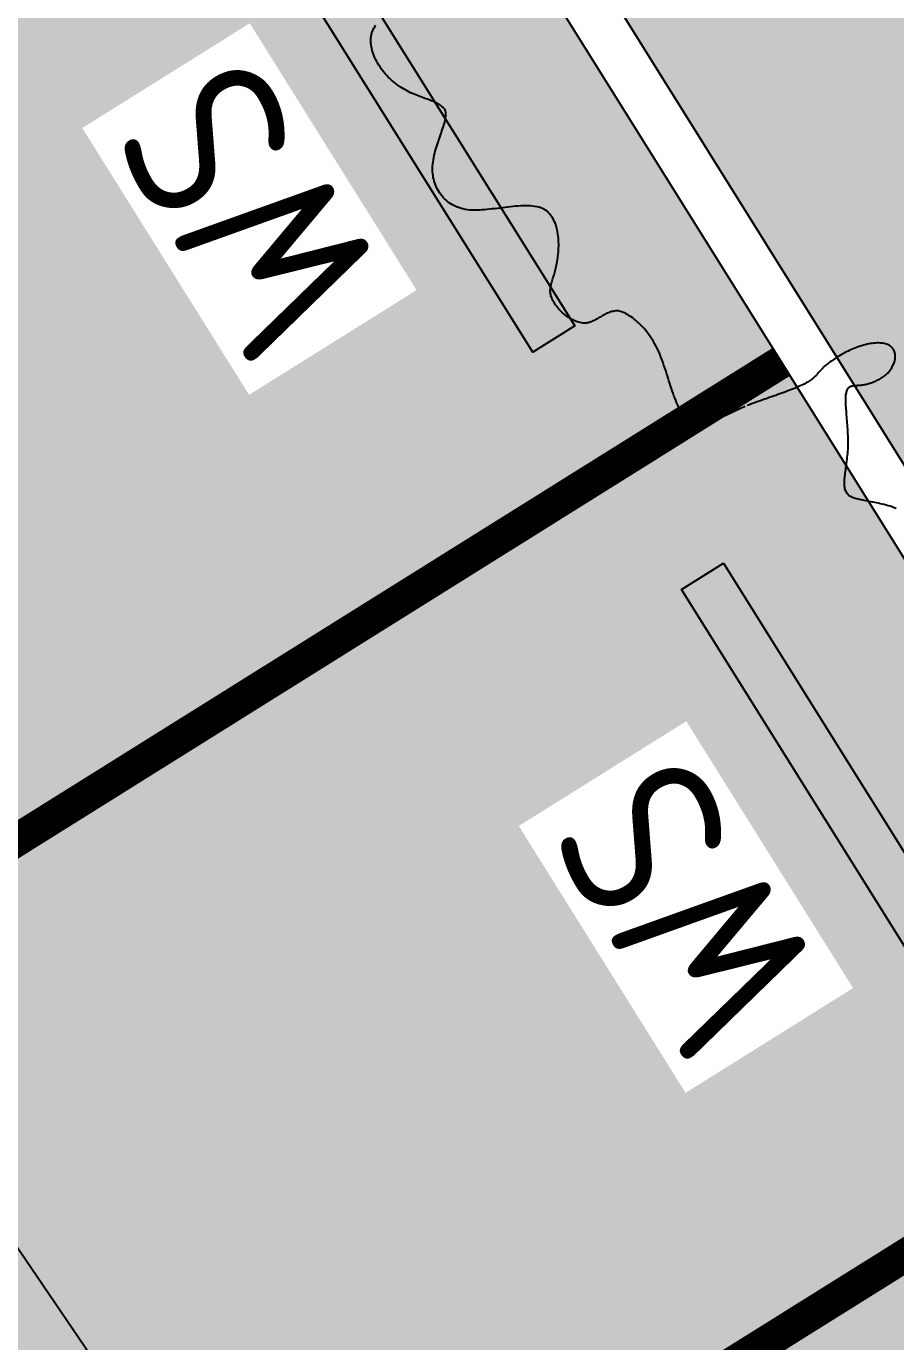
# Model space of a CAD drawing. Header units: metres. Extents: x 3 to 509016, y 4 to 6969473.
# Drawn here: x 507844.734 to 507847.375, y 6967248.393 to 6967252.387 of the extents above; entities that cross this region are included whole.
import ezdxf

# ---------------------------------------------------------------- set-up
doc = ezdxf.new("R2010")
doc.units = ezdxf.units.M
doc.layers.add('C-PRKG', color=252, linetype='Continuous', lineweight=5)
for name, color, linetype in [('C_LNMK_MARKINGS', 4, 'Continuous'), ('C_RD_WHEEL_STOP', 7, 'Continuous'), ('C_TEXT_2.5', 7, 'Continuous'), ('C_TEXT_DIMS', 1, 'Continuous'), ('CIV_LINEMARKING', 252, 'Continuous'), ('HATCH_LANDSCAPE', 1, 'Continuous'), ('HATCH_PAVEMENT_CARPARK', 254, 'Continuous'), ('KRB_BACK', 252, 'Continuous'), ('KRB_LIP', 252, 'Continuous'), ('mga2020ROAD_TRACKS', 252, 'Continuous'), ('mga2020VEG_TREE', 252, 'Continuous'), ('XREF', 7, 'Continuous')]:
    doc.layers.add(name, color=color, linetype=linetype)
doc.styles.add('ISOCP', font='isocp.shx')
doc.dimstyles.new('ISOCP', dxfattribs={"dimtxt": 2.5, "dimasz": 3, "dimexe": 1.5, "dimexo": 5, "dimgap": 1.5, "dimtad": 1, "dimzin": 0, "dimdsep": 46, "dimtxsty": 'ISOCP', "dimcen": 1, "dimclrd": 256, "dimclre": 256, "dimclrt": 7, "dimadec": 0, "dimazin": 0, "dimtfac": 1, "dimtmove": 0, "dimatfit": 2, "dimfxl": 1, "dimtfill": 1, "dimtolj": 1, "dimtzin": 0, "dimlwd": -1, "dimlwe": -1, "dimarcsym": 0})

# ---------------------------------------------------------------- blocks, each defined once
blk = doc.blocks.new('XD_HATCH')
at = {"layer": 'HATCH_LANDSCAPE', "ltscale": 0.5}
h = blk.add_hatch(dxfattribs=at)
h.set_pattern_fill('GRASS', color=256, scale=0.05)
h.set_pattern_definition([(212.013854887, (0, 0), (-0.28538859865, -1.2375190291), [0.238125, -1.557926224]), (167.013854887, (0, 0), (-0.28538859868, -1.23751902925), [0.238125, -1.031875]), (257.013854887, (0, 0), (1.23751902925, -0.28538859868), [0.238125, -1.031875])])
edge = h.paths.add_edge_path()
edge.add_line((507834.6194, 6967286.6003), (507833.7745, 6967278.3766))
edge.add_line((507833.7745, 6967278.3766), (507834.4563, 6967266.5732))
edge.add_arc((507833.4405, 6967266.3882), 1.0325, -56.8269, 10.3208, ccw=False)
edge.add_line((507834.0055, 6967265.524), (507833.7027, 6967265.3348))
edge.add_line((507833.7027, 6967265.3348), (507831.8595, 6967265.8814))
edge.add_arc((507790.5773, 6967261.1965), 41.5471, 6.4744, 11.72996)
edge.add_arc((507652.9266, 6967269.5696), 178.3302, 0.023588, 2.717699)
edge.add_arc((507863.8943, 6967277.5885), 32.8409, 156.38178, 179.23816, ccw=False)
edge.add_line((507833.8043, 6967290.7459), (507834.868, 6967290.3037))
edge.add_line((507834.868, 6967290.3037), (507834.6194, 6967286.6003))
edge = h.paths.add_edge_path()
edge.add_line((507840.3758, 6967264.2031), (507839.0111, 6967268.6216))
edge.add_line((507839.0111, 6967268.6216), (507838.9485, 6967268.9634))
edge.add_line((507838.9485, 6967268.9634), (507838.9635, 6967269.4631))
edge.add_line((507838.9635, 6967269.4631), (507838.7986, 6967271.4707))
edge.add_line((507838.7986, 6967271.4707), (507838.5426, 6967271.9806))
edge.add_line((507838.5426, 6967271.9806), (507838.3277, 6967272.489))
edge.add_line((507838.3277, 6967272.489), (507838.1812, 6967272.9949))
edge.add_line((507838.1812, 6967272.9949), (507838.0533, 6967273.5))
edge.add_line((507838.0533, 6967273.5), (507837.435, 6967274.5364))
edge.add_line((507837.435, 6967274.5364), (507837.4424, 6967274.8298))
edge.add_line((507837.4424, 6967274.8298), (507837.523, 6967275.3334))
edge.add_line((507837.523, 6967275.3334), (507837.4511, 6967275.831))
edge.add_line((507837.4511, 6967275.831), (507837.4008, 6967276.3294))
edge.add_line((507837.4008, 6967276.3294), (507837.3858, 6967276.8292))
edge.add_line((507837.3858, 6967276.8292), (507837.3708, 6967277.329))
edge.add_line((507837.3708, 6967277.329), (507837.3559, 6967277.8288))
edge.add_line((507837.3559, 6967277.8288), (507837.2868, 6967278.3259))
edge.add_line((507837.2868, 6967278.3259), (507837.6201, 6967280.3039))
edge.add_line((507837.6201, 6967280.3039), (507837.7291, 6967281.2981))
edge.add_line((507837.7291, 6967281.2981), (507837.7573, 6967281.7976))
edge.add_line((507837.7573, 6967281.7976), (507837.7637, 6967283.3032))
edge.add_line((507837.7637, 6967283.3032), (507837.8004, 6967283.8019))
edge.add_line((507837.8004, 6967283.8019), (507837.9, 6967284.2949))
edge.add_line((507837.9, 6967284.2949), (507838.1892, 6967285.2728))
edge.add_line((507838.1892, 6967285.2728), (507838.2709, 6967285.7675))
edge.add_line((507838.2709, 6967285.7675), (507838.3266, 6967286.2645))
edge.add_line((507838.3266, 6967286.2645), (507837.056, 6967286.299))
edge.add_line((507837.056, 6967286.299), (507837.0835, 6967286.024))
edge.add_line((507837.0835, 6967286.024), (507836.2865, 6967278.3018))
edge.add_line((507836.2865, 6967278.3018), (507836.7877, 6967269.7623))
edge.add_line((507836.7877, 6967269.7623), (507836.9971, 6967265.9725))
edge.add_arc((507835.4372, 6967265.8975), 1.5617, -51.2364, 2.7548, ccw=False)
edge.add_line((507836.415, 6967264.6797), (507834.7625, 6967263.6386))
edge.add_line((507834.7625, 6967263.6386), (507834.4122, 6967261.6514))
edge.add_line((507834.4122, 6967261.6514), (507838.3369, 6967255.3696))
edge.add_arc((507838.6337, 6967255.5551), 0.35, 211.9938, 302.0004)
edge.add_line((507838.8192, 6967255.2583), (507843.102, 6967257.934))
edge.add_line((507843.102, 6967257.934), (507849.8852, 6967247.0769))
edge.add_line((507849.8852, 6967247.0769), (507845.6775, 6967244.448))
edge.add_arc((507845.8629, 6967244.1511), 0.35, 121.996, 211.996)
edge.add_line((507845.5661, 6967243.9657), (507846.3609, 6967242.6936))
edge.add_arc((507846.6577, 6967242.879), 0.35, 211.996, 301.996)
edge.add_line((507846.8432, 6967242.5822), (507851.0509, 6967245.2111))
edge.add_line((507851.0509, 6967245.2111), (507857.8321, 6967234.3573))
edge.add_line((507857.8321, 6967234.3573), (507858.9988, 6967232.4898))
edge.add_line((507858.9988, 6967232.4898), (507868.4293, 6967217.3956))
edge.add_line((507868.4293, 6967217.3956), (507869.595, 6967215.5298))
edge.add_line((507869.595, 6967215.5298), (507879.0265, 6967200.4339))
edge.add_line((507879.0265, 6967200.4339), (507880.1922, 6967198.5681))
edge.add_line((507880.1922, 6967198.5681), (507889.6237, 6967183.4722))
edge.add_line((507889.6237, 6967183.4722), (507890.8655, 6967181.6516))
edge.add_line((507890.8655, 6967181.6516), (507890.7894, 6967181.6064))
edge.add_line((507890.7894, 6967181.6064), (507900.2209, 6967166.5105))
edge.add_line((507900.2209, 6967166.5105), (507895.9381, 6967163.8347))
edge.add_arc((507896.1235, 6967163.5378), 0.35, 121.994, 211.996)
edge.add_line((507895.8267, 6967163.3524), (507896.6215, 6967162.0802))
edge.add_arc((507896.9183, 6967162.2657), 0.35, 211.9984, 301.996)
edge.add_line((507897.1038, 6967161.9689), (507901.3866, 6967164.6447))
edge.add_line((507901.3866, 6967164.6447), (507910.8181, 6967149.5487))
edge.add_line((507910.8181, 6967149.5487), (507906.5469, 6967146.8811))
edge.add_arc((507906.7649, 6967146.6028), 0.3535, 128.0734, 218.4885)
edge.add_line((507906.4882, 6967146.3828), (507907.8077, 6967145.0972))
edge.add_line((507907.8077, 6967145.0972), (507909.4019, 6967144.1738))
edge.add_line((507909.4019, 6967144.1738), (507911.1824, 6967145.0318))
edge.add_line((507911.1824, 6967145.0318), (507911.5938, 6967146.4662))
edge.add_line((507911.5938, 6967146.4662), (507913.3116, 6967147.5395))
edge.add_line((507913.3116, 6967147.5395), (507911.7607, 6967150.3145))
edge.add_line((507911.7607, 6967150.3145), (507911.3517, 6967151.1377))
edge.add_line((507911.3517, 6967151.1377), (507910.3123, 6967152.8466))
edge.add_line((507910.3123, 6967152.8466), (507910.0252, 6967153.2568))
edge.add_line((507910.0252, 6967153.2568), (507908.2386, 6967155.6779))
edge.add_line((507908.2386, 6967155.6779), (507906.8185, 6967157.7385))
edge.add_line((507906.8185, 6967157.7385), (507905.1467, 6967160.2314))
edge.add_line((507905.1467, 6967160.2314), (507902.6614, 6967164.5743))
edge.add_line((507902.6614, 6967164.5743), (507901.6885, 6967166.3247))
edge.add_line((507901.6885, 6967166.3247), (507890.3492, 6967184.5912))
edge.add_line((507890.3492, 6967184.5912), (507887.9238, 6967188.3817))
edge.add_line((507887.9238, 6967188.3817), (507882.2644, 6967197.2262))
edge.add_line((507882.2644, 6967197.2262), (507881.0853, 6967198.9492))
edge.add_line((507881.0853, 6967198.9492), (507875.2149, 6967208.1494))
edge.add_line((507875.2149, 6967208.1494), (507870.7184, 6967215.3627))
edge.add_line((507870.7184, 6967215.3627), (507864.5811, 6967226.2674))
edge.add_line((507864.5811, 6967226.2674), (507858.7045, 6967235.0792))
edge.add_line((507858.7045, 6967235.0792), (507856.2419, 6967238.7442))
edge.add_line((507856.2419, 6967238.7442), (507855.1022, 6967240.3904))
edge.add_line((507855.1022, 6967240.3904), (507854.8173, 6967240.8019))
edge.add_line((507854.8173, 6967240.8019), (507854.0618, 6967242.0986))
edge.add_line((507854.0618, 6967242.0986), (507852.576, 6967244.7077))
edge.add_line((507852.576, 6967244.7077), (507851.066, 6967247.3016))
edge.add_line((507851.066, 6967247.3016), (507849.5393, 6967249.8852))
edge.add_line((507849.5393, 6967249.8852), (507848.9949, 6967250.7242))
edge.add_line((507848.9949, 6967250.7242), (507848.7226, 6967251.1437))
edge.add_line((507848.7226, 6967251.1437), (507848.4401, 6967251.5567))
edge.add_line((507848.4401, 6967251.5567), (507847.8618, 6967252.3745))
edge.add_line((507847.8618, 6967252.3745), (507847.3356, 6967253.2249))
edge.add_line((507847.3356, 6967253.2249), (507845.7975, 6967255.8013))
edge.add_line((507845.7975, 6967255.8013), (507844.2186, 6967258.446))
edge.add_line((507844.2186, 6967258.446), (507842.8502, 6967261.0217))
edge.add_line((507842.8502, 6967261.0217), (507842.6112, 6967261.4614))
edge.add_line((507842.6112, 6967261.4614), (507842.0412, 6967262.2858))
edge.add_line((507842.0412, 6967262.2858), (507840.3758, 6967264.2031))
at = {"layer": 'HATCH_PAVEMENT_CARPARK'}
h = blk.add_hatch(color=256, dxfattribs=at)
h.dxf.hatch_style = 1
edge = h.paths.add_edge_path()
edge.add_spline(control_points=[(507831.6057, 6967265.2103), (507831.2653, 6967264.9977)], knot_values=[3.035082, 3.035082, 4.035082, 4.035082], weights=[1, 1], degree=1, periodic=0)
edge.add_spline(control_points=[(507831.2653, 6967264.9977), (507829.7013, 6967264.0205)], knot_values=[2.035082, 2.035082, 3.035082, 3.035082], weights=[1, 1], degree=1, periodic=0)
edge.add_spline(control_points=[(507829.7013, 6967264.0205), (507828.586, 6967263.3237)], knot_values=[1.499683, 1.499683, 2.035082, 2.035082], weights=[1, 1], degree=1, periodic=0)
edge.add_line((507828.586, 6967263.3237), (507826.3004, 6967261.8957))
edge.add_line((507826.3004, 6967261.8957), (507828.2109, 6967258.8379))
edge.add_line((507828.2109, 6967258.8379), (507832.6123, 6967251.7931))
edge.add_arc((507832.1708, 6967251.5252), 0.5164, -46.2921, 31.2496, ccw=False)
edge.add_line((507832.5276, 6967251.1519), (507828.2976, 6967248.5078))
edge.add_line((507828.2976, 6967248.5078), (507834.8678, 6967237.9915))
edge.add_line((507834.8678, 6967237.9915), (507839.0985, 6967240.6347))
edge.add_arc((507839.2657, 6967239.8885), 0.7648, 41.8437, 102.6277, ccw=False)
edge.add_line((507839.8354, 6967240.3986), (507840.6363, 6967239.117))
edge.add_arc((507839.9895, 6967239.0145), 0.6548, -54.842, 9.002, ccw=False)
edge.add_line((507840.3666, 6967238.4792), (507836.1925, 6967235.8713))
edge.add_line((507836.1925, 6967235.8713), (507842.8687, 6967225.1854))
edge.add_line((507842.8687, 6967225.1854), (507844.1606, 6967223.1178))
edge.add_line((507844.1606, 6967223.1178), (507853.4659, 6967208.2237))
edge.add_line((507853.4659, 6967208.2237), (507857.6976, 6967210.8653))
edge.add_arc((507857.8775, 6967210.3834), 0.5143, 32.6567, 110.4711, ccw=False)
edge.add_line((507858.3105, 6967210.661), (507859.1053, 6967209.3888))
edge.add_line((507859.1053, 6967209.3888), (507864.7027, 6967212.8859))
edge.add_line((507864.7027, 6967212.8859), (507863.9079, 6967214.158))
edge.add_arc((507864.3319, 6967214.4229), 0.5, 121.996, 211.9999, ccw=False)
edge.add_line((507864.067, 6967214.847), (507868.2226, 6967217.4433))
edge.add_line((507868.2226, 6967217.4433), (507858.9501, 6967232.2848))
edge.add_line((507858.9501, 6967232.2848), (507854.7944, 6967229.6885))
edge.add_arc((507854.528, 6967230.1061), 0.4954, 211.4621, 302.5322, ccw=False)
edge.add_line((507854.1055, 6967229.8476), (507853.3107, 6967231.1197))
edge.add_arc((507853.7337, 6967231.3849), 0.4992, 121.9038, 212.0841, ccw=False)
edge.add_line((507853.4698, 6967231.8087), (507857.6254, 6967234.405))
edge.add_line((507857.6254, 6967234.405), (507851.0022, 6967245.0061))
edge.add_line((507851.0022, 6967245.0061), (507846.9226, 6967242.455))
edge.add_arc((507846.6577, 6967242.879), 0.5, 211.996, 301.996, ccw=False)
edge.add_line((507846.2337, 6967242.6141), (507845.4389, 6967243.8862))
edge.add_arc((507845.8629, 6967244.1511), 0.5, 121.996, 211.996, ccw=False)
edge.add_line((507845.598, 6967244.5752), (507849.6775, 6967247.1263))
edge.add_line((507849.6775, 6967247.1263), (507843.0543, 6967257.7273))
edge.add_line((507843.0543, 6967257.7273), (507842.2198, 6967257.2017))
edge.add_line((507842.2198, 6967257.2017), (507838.8987, 6967255.131))
edge.add_arc((507838.6337, 6967255.5551), 0.5, 211.9931, 301.9996, ccw=False)
edge.add_line((507838.2097, 6967255.2902), (507833.4848, 6967262.8744))
edge.add_line((507833.4848, 6967262.8744), (507831.8978, 6967265.3928))
edge.add_line((507831.8978, 6967265.3928), (507831.6057, 6967265.2103))
blk = doc.blocks.new('25027_BNP_Skygate Play-Sheet - 000101 - SITE PLAN')
at = {"layer": 'C-PRKG'}
for p, q in [((-2276858.3, 3949090.8), (-2276858.3, 3952543.9)), ((-2279358.3, 3947143.9), (-2279358.3, 3949090.8)), ((-2276858.3, 3947143.9), (-2276858.3, 3949090.8)), ((-2281858.3, 3947143.9), (-2275658.8, 3947143.9))]:
    blk.add_line(p, q, dxfattribs=at)
blk = doc.blocks.new('XE_ARCH')
at = {"xscale": 0.001, "yscale": 0.001, "zscale": 0.001, "rotation": 121.996}
blk.add_blockref('25027_BNP_Skygate Play-Sheet - 000101 - SITE PLAN', (509988.1258, 6971273.7702), dxfattribs=at)
blk = doc.blocks.new('BAC V TREE')
for p, q in [((-14.9584, -4.6332), (-14.944, -4.6041)), ((-14.944, -4.6041), (-14.9283, -4.5756)), ((-14.9283, -4.5756), (-14.9113, -4.5475)), ((-15.0057, -4.8259), (-15.0041, -4.7915)), ((-15.0054, -4.8608), (-15.0057, -4.8259)), ((-15.0031, -4.896), (-15.0054, -4.8608)), ((-15.0041, -4.7915), (-15.0005, -4.7575)), ((-15.0005, -4.7575), (-14.9925, -4.7251)), ((-14.9925, -4.7251), (-14.9827, -4.6937)), ((-14.9827, -4.6937), (-14.9713, -4.6631)), ((-14.9713, -4.6631), (-14.9584, -4.6332)), ((-14.9991, -4.9316), (-15.0031, -4.896)), ((-14.9932, -4.9674), (-14.9991, -4.9316)), ((-14.9856, -5.0034), (-14.9932, -4.9674)), ((-14.9763, -5.0396), (-14.9856, -5.0034)), ((-14.9653, -5.0758), (-14.9763, -5.0396)), ((-14.9528, -5.1121), (-14.9653, -5.0758)), ((-14.9386, -5.1483), (-14.9528, -5.1121)), ((-14.923, -5.1844), (-14.9386, -5.1483)), ((-14.9058, -5.2203), (-14.923, -5.1844)), ((-14.8873, -5.256), (-14.9058, -5.2203)), ((-14.8673, -5.2914), (-14.8873, -5.256)), ((-14.846, -5.3265), (-14.8673, -5.2914)), ((-14.8235, -5.3611), (-14.846, -5.3265)), ((-14.7996, -5.3953), (-14.8235, -5.3611)), ((-14.7746, -5.429), (-14.7996, -5.3953)), ((-14.7484, -5.4621), (-14.7746, -5.429)), ((-14.7211, -5.4945), (-14.7484, -5.4621)), ((-14.6928, -5.5262), (-14.7211, -5.4945)), ((-14.6634, -5.5571), (-14.6928, -5.5262)), ((-14.6331, -5.5873), (-14.6634, -5.5571)), ((-14.6018, -5.6165), (-14.6331, -5.5873)), ((-14.5696, -5.6447), (-14.6018, -5.6165)), ((-14.5366, -5.672), (-14.5696, -5.6447)), ((-14.5029, -5.6982), (-14.5366, -5.672)), ((-14.4683, -5.7232), (-14.5029, -5.6982)), ((-14.4331, -5.7471), (-14.4683, -5.7232)), ((-14.3972, -5.7697), (-14.4331, -5.7471)), ((-14.3636, -5.7907), (-14.3972, -5.7697)), ((-14.3297, -5.8105), (-14.3636, -5.7907)), ((-14.2956, -5.8292), (-14.3297, -5.8105)), ((-14.2614, -5.8467), (-14.2956, -5.8292)), ((-14.2271, -5.8632), (-14.2614, -5.8467)), ((-14.1929, -5.8788), (-14.2271, -5.8632)), ((-14.1587, -5.8936), (-14.1929, -5.8788)), ((-14.1246, -5.9076), (-14.1587, -5.8936)), ((-14.0908, -5.921), (-14.1246, -5.9076)), ((-14.0572, -5.9338), (-14.0908, -5.921)), ((-14.024, -5.9461), (-14.0572, -5.9338)), ((-13.9913, -5.958), (-14.024, -5.9461)), ((-13.959, -5.9696), (-13.9913, -5.958)), ((-13.9273, -5.981), (-13.959, -5.9696)), ((-13.8962, -5.9923), (-13.9273, -5.981)), ((-13.8659, -6.0035), (-13.8962, -5.9923)), ((-13.8363, -6.0148), (-13.8659, -6.0035)), ((-13.8075, -6.0262), (-13.8363, -6.0148)), ((-13.7797, -6.0378), (-13.8075, -6.0262)), ((-13.7529, -6.0497), (-13.7797, -6.0378)), ((-13.7271, -6.0621), (-13.7529, -6.0497)), ((-13.7025, -6.0749), (-13.7271, -6.0621)), ((-13.679, -6.0882), (-13.7025, -6.0749)), ((-13.6569, -6.1023), (-13.679, -6.0882)), ((-13.636, -6.117), (-13.6569, -6.1023)), ((-13.6166, -6.1326), (-13.636, -6.117)), ((-13.5986, -6.1492), (-13.6166, -6.1326)), ((-13.5822, -6.1667), (-13.5986, -6.1492)), ((-13.5674, -6.1854), (-13.5822, -6.1667)), ((-13.5543, -6.2052), (-13.5674, -6.1854)), ((-13.5595, -6.4307), (-13.5525, -6.4015)), ((-13.543, -6.2263), (-13.5543, -6.2052)), ((-13.5525, -6.4015), (-13.5466, -6.3733)), ((-13.5466, -6.3733), (-13.5421, -6.3461)), ((-13.5393, -6.2479), (-13.543, -6.2263)), ((-13.5421, -6.3461), (-13.539, -6.3199)), ((-13.5375, -6.2708), (-13.5393, -6.2479)), ((-13.539, -6.3199), (-13.5375, -6.2948)), ((-13.5375, -6.2948), (-13.5375, -6.2708)), ((-13.6453, -6.6961), (-13.6327, -6.6602)), ((-13.6327, -6.6602), (-13.6204, -6.625)), ((-13.6204, -6.625), (-13.6085, -6.5905)), ((-13.6085, -6.5905), (-13.5972, -6.5568)), ((-13.5972, -6.5568), (-13.5865, -6.524)), ((-13.5865, -6.524), (-13.5766, -6.492)), ((-13.5766, -6.492), (-13.5675, -6.4609)), ((-13.5675, -6.4609), (-13.5595, -6.4307)), ((-13.7332, -6.9654), (-13.7214, -6.9252)), ((-13.7214, -6.9252), (-13.7092, -6.8856)), ((-13.7092, -6.8856), (-13.6967, -6.8465)), ((-13.6967, -6.8465), (-13.6839, -6.808)), ((-13.6839, -6.808), (-13.671, -6.77)), ((-13.671, -6.77), (-13.6581, -6.7327)), ((-13.6581, -6.7327), (-13.6453, -6.6961)), ((-13.7883, -7.2149), (-13.7815, -7.1724)), ((-13.7815, -7.1724), (-13.7736, -7.1303)), ((-13.7736, -7.1303), (-13.7647, -7.0884)), ((-13.7647, -7.0884), (-13.755, -7.047)), ((-13.755, -7.047), (-13.7444, -7.006)), ((-13.7444, -7.006), (-13.7332, -6.9654)), ((-13.7992, -7.3372), (-13.7981, -7.3006)), ((-13.7989, -7.3739), (-13.7992, -7.3372)), ((-13.7971, -7.4106), (-13.7989, -7.3739)), ((-13.7981, -7.3006), (-13.7938, -7.2576)), ((-13.7938, -7.4472), (-13.7971, -7.4106)), ((-13.7938, -7.2576), (-13.7883, -7.2149)), ((-13.789, -7.4836), (-13.7938, -7.4472)), ((-13.7827, -7.5199), (-13.789, -7.4836)), ((-13.775, -7.5558), (-13.7827, -7.5199)), ((-13.7657, -7.5914), (-13.775, -7.5558)), ((-13.7549, -7.6266), (-13.7657, -7.5914)), ((-13.7426, -7.6613), (-13.7549, -7.6266)), ((-13.7287, -7.6954), (-13.7426, -7.6613)), ((-13.7133, -7.7289), (-13.7287, -7.6954)), ((-13.6964, -7.7617), (-13.7133, -7.7289)), ((-13.6778, -7.7937), (-13.6964, -7.7617)), ((-13.6578, -7.8249), (-13.6778, -7.7937)), ((-13.6361, -7.8552), (-13.6578, -7.8249)), ((-13.6129, -7.8844), (-13.6361, -7.8552)), ((-13.588, -7.9127), (-13.6129, -7.8844)), ((-13.5616, -7.9398), (-13.588, -7.9127)), ((-13.5336, -7.9657), (-13.5616, -7.9398)), ((-13.5039, -7.9903), (-13.5336, -7.9657)), ((-13.4727, -8.0136), (-13.5039, -7.9903)), ((-13.4398, -8.0355), (-13.4727, -8.0136)), ((-13.4052, -8.0559), (-13.4398, -8.0355)), ((-13.369, -8.0748), (-13.4052, -8.0559)), ((-13.3312, -8.0921), (-13.369, -8.0748)), ((-13.2917, -8.1077), (-13.3312, -8.0921)), ((-13.2505, -8.1215), (-13.2917, -8.1077)), ((-13.2077, -8.1335), (-13.2505, -8.1215)), ((-13.1631, -8.1437), (-13.2077, -8.1335)), ((-13.1169, -8.1518), (-13.1631, -8.1437)), ((-13.0722, -8.1558), (-13.1169, -8.1518)), ((-13.0263, -8.1582), (-13.0722, -8.1558)), ((-12.9796, -8.1591), (-13.0263, -8.1582)), ((-12.9319, -8.1587), (-12.9796, -8.1591)), ((-12.8835, -8.157), (-12.9319, -8.1587)), ((-12.8344, -8.1544), (-12.8835, -8.157)), ((-12.7846, -8.1507), (-12.8344, -8.1544)), ((-12.7344, -8.1463), (-12.7846, -8.1507)), ((-12.6837, -8.1412), (-12.7344, -8.1463)), ((-12.6327, -8.1356), (-12.6837, -8.1412)), ((-12.5815, -8.1295), (-12.6327, -8.1356)), ((-12.5301, -8.1232), (-12.5815, -8.1295)), ((-12.4787, -8.1167), (-12.5301, -8.1232)), ((-12.4272, -8.1102), (-12.4787, -8.1167)), ((-12.376, -8.1038), (-12.4272, -8.1102)), ((-12.3249, -8.0977), (-12.376, -8.1038)), ((-12.2741, -8.0919), (-12.3249, -8.0977)), ((-12.2238, -8.0867), (-12.2741, -8.0919)), ((-12.1739, -8.0821), (-12.2238, -8.0867)), ((-12.1246, -8.0783), (-12.1739, -8.0821)), ((-12.076, -8.0754), (-12.1246, -8.0783)), ((-12.0281, -8.0735), (-12.076, -8.0754)), ((-11.9811, -8.0728), (-12.0281, -8.0735)), ((-11.9351, -8.0734), (-11.9811, -8.0728)), ((-11.89, -8.0754), (-11.9351, -8.0734)), ((-11.8461, -8.079), (-11.89, -8.0754)), ((-11.8034, -8.0843), (-11.8461, -8.079)), ((-11.7621, -8.0915), (-11.8034, -8.0843)), ((-11.7221, -8.1006), (-11.7621, -8.0915)), ((-11.6836, -8.1118), (-11.7221, -8.1006)), ((-11.6467, -8.1252), (-11.6836, -8.1118)), ((-11.6164, -8.1417), (-11.6467, -8.1252)), ((-11.5878, -8.1603), (-11.6164, -8.1417)), ((-11.561, -8.1809), (-11.5878, -8.1603)), ((-11.5359, -8.2034), (-11.561, -8.1809)), ((-11.5125, -8.2276), (-11.5359, -8.2034)), ((-11.4907, -8.2536), (-11.5125, -8.2276)), ((-11.4705, -8.2811), (-11.4907, -8.2536)), ((-11.4519, -8.3101), (-11.4705, -8.2811)), ((-11.4348, -8.3406), (-11.4519, -8.3101)), ((-11.4191, -8.3723), (-11.4348, -8.3406)), ((-11.4049, -8.4052), (-11.4191, -8.3723)), ((-11.3921, -8.4393), (-11.4049, -8.4052)), ((-11.3807, -8.4743), (-11.3921, -8.4393)), ((-11.3706, -8.5103), (-11.3807, -8.4743)), ((-11.3618, -8.547), (-11.3706, -8.5103)), ((-11.3542, -8.5845), (-11.3618, -8.547)), ((-11.3479, -8.6226), (-11.3542, -8.5845)), ((-11.3427, -8.6613), (-11.3479, -8.6226)), ((-11.3387, -8.7003), (-11.3427, -8.6613)), ((-11.3357, -8.7397), (-11.3387, -8.7003)), ((-11.3427, -9.0162), (-11.339, -8.9773)), ((-11.339, -8.9773), (-11.3362, -8.938)), ((-11.3362, -8.938), (-11.3342, -8.8985)), ((-11.3339, -8.7793), (-11.3357, -8.7397)), ((-11.3342, -8.8985), (-11.3331, -8.8588)), ((-11.333, -8.819), (-11.3339, -8.7793)), ((-11.3331, -8.8588), (-11.333, -8.819)), ((-11.3803, -9.2584), (-11.3746, -9.2286)), ((-11.3746, -9.2286), (-11.3695, -9.198)), ((-11.3695, -9.198), (-11.365, -9.1664)), ((-11.365, -9.1664), (-11.3584, -9.1299)), ((-11.3584, -9.1299), (-11.3525, -9.0926)), ((-11.3525, -9.0926), (-11.3472, -9.0547)), ((-11.3472, -9.0547), (-11.3427, -9.0162)), ((-11.4526, -9.515), (-11.4453, -9.492)), ((-11.4453, -9.492), (-11.4378, -9.4686)), ((-11.4378, -9.4686), (-11.4302, -9.4446)), ((-11.4302, -9.4446), (-11.4226, -9.42)), ((-11.4226, -9.42), (-11.415, -9.3948)), ((-11.415, -9.3948), (-11.4075, -9.369)), ((-11.4075, -9.369), (-11.4002, -9.3425)), ((-11.4002, -9.3425), (-11.3932, -9.3152)), ((-11.3932, -9.3152), (-11.3866, -9.2872)), ((-11.3866, -9.2872), (-11.3803, -9.2584)), ((-11.4971, -9.7277), (-11.4962, -9.7072)), ((-11.497, -9.7482), (-11.4971, -9.7277)), ((-11.4958, -9.7687), (-11.497, -9.7482)), ((-11.4962, -9.7072), (-11.4942, -9.6867)), ((-11.4942, -9.6867), (-11.4914, -9.666)), ((-11.4914, -9.666), (-11.4877, -9.6452)), ((-11.4877, -9.6452), (-11.4833, -9.6242)), ((-11.4833, -9.6242), (-11.4782, -9.603)), ((-11.4782, -9.603), (-11.4725, -9.5815)), ((-11.4725, -9.5815), (-11.4663, -9.5597)), ((-11.4663, -9.5597), (-11.4596, -9.5376)), ((-11.4596, -9.5376), (-11.4526, -9.515)), ((-11.4933, -9.7893), (-11.4958, -9.7687)), ((-11.4895, -9.81), (-11.4933, -9.7893)), ((-11.4844, -9.8309), (-11.4895, -9.81)), ((-11.4778, -9.8519), (-11.4844, -9.8309)), ((-11.4696, -9.8732), (-11.4778, -9.8519)), ((-11.4598, -9.8948), (-11.4696, -9.8732)), ((-11.4511, -9.9151), (-11.4598, -9.8948)), ((-11.4411, -9.9358), (-11.4511, -9.9151)), ((-11.4297, -9.9567), (-11.4411, -9.9358)), ((-11.4171, -9.9778), (-11.4297, -9.9567)), ((-11.4034, -9.9989), (-11.4171, -9.9778)), ((-11.3885, -10.02), (-11.4034, -9.9989)), ((-11.3726, -10.0412), (-11.3885, -10.02)), ((-11.3557, -10.0622), (-11.3726, -10.0412)), ((-11.3378, -10.083), (-11.3557, -10.0622)), ((-11.319, -10.1036), (-11.3378, -10.083)), ((-11.2993, -10.124), (-11.319, -10.1036)), ((-11.2789, -10.1439), (-11.2993, -10.124)), ((-11.2577, -10.1634), (-11.2789, -10.1439)), ((-11.2358, -10.1825), (-11.2577, -10.1634)), ((-11.2133, -10.2009), (-11.2358, -10.1825)), ((-11.1903, -10.2188), (-11.2133, -10.2009)), ((-11.1667, -10.236), (-11.1903, -10.2188)), ((-11.1426, -10.2524), (-11.1667, -10.236)), ((-11.1182, -10.268), (-11.1426, -10.2524)), ((-11.0934, -10.2827), (-11.1182, -10.268)), ((-10.5638, -10.2685), (-10.583, -10.2797)), ((-10.5444, -10.2571), (-10.5638, -10.2685)), ((-10.525, -10.2456), (-10.5444, -10.2571)), ((-10.5053, -10.2342), (-10.525, -10.2456)), ((-10.4855, -10.2228), (-10.5053, -10.2342)), ((-10.4654, -10.2117), (-10.4855, -10.2228)), ((-10.4451, -10.2008), (-10.4654, -10.2117)), ((-10.4245, -10.1903), (-10.4451, -10.2008)), ((-10.4036, -10.1802), (-10.4245, -10.1903)), ((-10.3824, -10.1708), (-10.4036, -10.1802)), ((-10.3609, -10.1619), (-10.3824, -10.1708)), ((-10.339, -10.1539), (-10.3609, -10.1619)), ((-10.3167, -10.1466), (-10.339, -10.1539)), ((-10.2941, -10.1403), (-10.3167, -10.1466)), ((-10.271, -10.135), (-10.2941, -10.1403)), ((-10.2474, -10.1308), (-10.271, -10.135)), ((-10.2233, -10.1278), (-10.2474, -10.1308)), ((-10.1988, -10.126), (-10.2233, -10.1278)), ((-10.1737, -10.1257), (-10.1988, -10.126)), ((-10.1497, -10.1312), (-10.1737, -10.1257)), ((-10.1251, -10.1381), (-10.1497, -10.1312)), ((-10.1, -10.1464), (-10.1251, -10.1381)), ((-10.0745, -10.1562), (-10.1, -10.1464)), ((-10.0486, -10.1674), (-10.0745, -10.1562)), ((-10.0223, -10.18), (-10.0486, -10.1674)), ((-9.9957, -10.194), (-10.0223, -10.18)), ((-9.9688, -10.2095), (-9.9957, -10.194)), ((-9.9416, -10.2264), (-9.9688, -10.2095)), ((-9.9142, -10.2446), (-9.9416, -10.2264)), ((-9.8867, -10.2643), (-9.9142, -10.2446)), ((-9.8591, -10.2853), (-9.8867, -10.2643)), ((-11.0682, -10.2965), (-11.0934, -10.2827)), ((-11.0429, -10.3092), (-11.0682, -10.2965)), ((-11.0173, -10.3209), (-11.0429, -10.3092)), ((-10.9916, -10.3314), (-11.0173, -10.3209)), ((-10.9658, -10.3408), (-10.9916, -10.3314)), ((-10.94, -10.3489), (-10.9658, -10.3408)), ((-10.9142, -10.3556), (-10.94, -10.3489)), ((-10.8885, -10.3609), (-10.9142, -10.3556)), ((-10.8629, -10.3648), (-10.8885, -10.3609)), ((-10.8376, -10.3671), (-10.8629, -10.3648)), ((-10.8124, -10.3679), (-10.8376, -10.3671)), ((-10.7929, -10.3658), (-10.8124, -10.3679)), ((-10.7735, -10.3625), (-10.7929, -10.3658)), ((-10.7542, -10.358), (-10.7735, -10.3625)), ((-10.735, -10.3524), (-10.7542, -10.358)), ((-10.716, -10.3458), (-10.735, -10.3524)), ((-10.697, -10.3384), (-10.716, -10.3458)), ((-10.678, -10.3301), (-10.697, -10.3384)), ((-10.6591, -10.3211), (-10.678, -10.3301)), ((-10.6401, -10.3114), (-10.6591, -10.3211)), ((-10.6211, -10.3013), (-10.6401, -10.3114)), ((-10.6021, -10.2907), (-10.6211, -10.3013)), ((-10.583, -10.2797), (-10.6021, -10.2907)), ((-9.8313, -10.3078), (-9.8591, -10.2853)), ((-9.8036, -10.3316), (-9.8313, -10.3078)), ((-9.7758, -10.3568), (-9.8036, -10.3316)), ((-9.7481, -10.3834), (-9.7758, -10.3568)), ((-9.7205, -10.4114), (-9.7481, -10.3834)), ((-9.693, -10.4407), (-9.7205, -10.4114)), ((-9.6656, -10.4714), (-9.693, -10.4407)), ((-9.6385, -10.5034), (-9.6656, -10.4714)), ((-9.6117, -10.5369), (-9.6385, -10.5034)), ((-9.5851, -10.5716), (-9.6117, -10.5369)), ((-9.5589, -10.6077), (-9.5851, -10.5716)), ((-9.533, -10.6452), (-9.5589, -10.6077)), ((-9.5076, -10.684), (-9.533, -10.6452)), ((-9.4827, -10.7241), (-9.5076, -10.684)), ((-9.4582, -10.7655), (-9.4827, -10.7241)), ((-9.4343, -10.8083), (-9.4582, -10.7655)), ((-5.3416, -10.7876), (-5.3757, -10.7966)), ((-5.3076, -10.7795), (-5.3416, -10.7876)), ((-5.2738, -10.7724), (-5.3076, -10.7795)), ((-5.2404, -10.7663), (-5.2738, -10.7724)), ((-5.2073, -10.7614), (-5.2404, -10.7663)), ((-5.1747, -10.7576), (-5.2073, -10.7614)), ((-5.1426, -10.7549), (-5.1747, -10.7576)), ((-5.1111, -10.7535), (-5.1426, -10.7549)), ((-5.0802, -10.7535), (-5.1111, -10.7535)), ((-5.0501, -10.7547), (-5.0802, -10.7535)), ((-5.0208, -10.7574), (-5.0501, -10.7547)), ((-4.9962, -10.7595), (-5.0208, -10.7574)), ((-4.9728, -10.7629), (-4.9962, -10.7595)), ((-4.9506, -10.7677), (-4.9728, -10.7629)), ((-4.9297, -10.7736), (-4.9506, -10.7677)), ((-4.91, -10.7807), (-4.9297, -10.7736)), ((-4.8915, -10.789), (-4.91, -10.7807)), ((-4.8742, -10.7983), (-4.8915, -10.789)), ((-9.411, -10.8524), (-9.4343, -10.8083)), ((-9.3883, -10.8978), (-9.411, -10.8524)), ((-9.3662, -10.9446), (-9.3883, -10.8978)), ((-9.3473, -10.9923), (-9.3662, -10.9446)), ((-9.3288, -11.0408), (-9.3473, -10.9923)), ((-9.3108, -11.09), (-9.3288, -11.0408)), ((-5.9089, -11.0422), (-5.9334, -11.0591)), ((-5.8833, -11.0252), (-5.9089, -11.0422)), ((-5.8566, -11.0084), (-5.8833, -11.0252)), ((-5.8289, -10.9916), (-5.8566, -11.0084)), ((-5.8003, -10.975), (-5.8289, -10.9916)), ((-5.7708, -10.9585), (-5.8003, -10.975)), ((-5.7405, -10.9424), (-5.7708, -10.9585)), ((-5.7094, -10.9265), (-5.7405, -10.9424)), ((-5.6778, -10.911), (-5.7094, -10.9265)), ((-5.6455, -10.896), (-5.6778, -10.911)), ((-5.6128, -10.8814), (-5.6455, -10.896)), ((-5.5796, -10.8673), (-5.6128, -10.8814)), ((-5.5461, -10.8538), (-5.5796, -10.8673)), ((-5.5123, -10.8409), (-5.5461, -10.8538)), ((-5.4783, -10.8286), (-5.5123, -10.8409)), ((-5.4441, -10.8172), (-5.4783, -10.8286)), ((-5.4099, -10.8064), (-5.4441, -10.8172)), ((-5.3757, -10.7966), (-5.4099, -10.8064)), ((-4.8581, -10.8086), (-4.8742, -10.7983)), ((-4.8432, -10.8199), (-4.8581, -10.8086)), ((-4.8295, -10.8321), (-4.8432, -10.8199)), ((-4.8169, -10.8451), (-4.8295, -10.8321)), ((-4.8056, -10.859), (-4.8169, -10.8451)), ((-4.7954, -10.8735), (-4.8056, -10.859)), ((-4.7864, -10.8888), (-4.7954, -10.8735)), ((-4.7785, -10.9046), (-4.7864, -10.8888)), ((-4.7718, -10.9211), (-4.7785, -10.9046)), ((-4.7663, -10.938), (-4.7718, -10.9211)), ((-4.7619, -10.9555), (-4.7663, -10.938)), ((-4.7586, -10.9733), (-4.7619, -10.9555)), ((-4.7593, -11.0668), (-4.757, -11.0477)), ((-4.7565, -10.9915), (-4.7586, -10.9733)), ((-4.757, -11.0477), (-4.7557, -11.0288)), ((-4.7555, -11.01), (-4.7565, -10.9915)), ((-4.7557, -11.0288), (-4.7555, -11.01)), ((-9.2933, -11.1397), (-9.3108, -11.09)), ((-9.2761, -11.1899), (-9.2933, -11.1397)), ((-9.2592, -11.2404), (-9.2761, -11.1899)), ((-9.2426, -11.2911), (-9.2592, -11.2404)), ((-9.2263, -11.3418), (-9.2426, -11.2911)), ((-6.2314, -11.3054), (-6.2435, -11.319)), ((-6.2191, -11.2917), (-6.2314, -11.3054)), ((-6.2066, -11.2779), (-6.2191, -11.2917)), ((-6.1938, -11.2641), (-6.2066, -11.2779)), ((-6.1805, -11.2503), (-6.1938, -11.2641)), ((-6.1667, -11.2363), (-6.1805, -11.2503)), ((-6.1522, -11.2223), (-6.1667, -11.2363)), ((-6.1371, -11.2083), (-6.1522, -11.2223)), ((-6.1211, -11.1941), (-6.1371, -11.2083)), ((-6.1042, -11.1799), (-6.1211, -11.1941)), ((-6.0863, -11.1656), (-6.1042, -11.1799)), ((-6.0673, -11.1512), (-6.0863, -11.1656)), ((-6.0472, -11.1367), (-6.0673, -11.1512)), ((-6.0257, -11.1222), (-6.0472, -11.1367)), ((-6.0029, -11.1075), (-6.0257, -11.1222)), ((-5.9786, -11.0928), (-6.0029, -11.1075)), ((-5.9566, -11.076), (-5.9786, -11.0928)), ((-5.9334, -11.0591), (-5.9566, -11.076)), ((-4.8736, -11.3084), (-4.8599, -11.2914)), ((-4.8599, -11.2914), (-4.8472, -11.2739)), ((-4.8472, -11.2739), (-4.8355, -11.256)), ((-4.8355, -11.256), (-4.8249, -11.2376)), ((-4.8249, -11.2376), (-4.8153, -11.2188)), ((-4.8153, -11.2188), (-4.8069, -11.1996)), ((-4.8069, -11.1996), (-4.7968, -11.1811)), ((-4.7968, -11.1811), (-4.7879, -11.1623)), ((-4.7879, -11.1623), (-4.78, -11.1434)), ((-4.78, -11.1434), (-4.7732, -11.1243)), ((-4.7732, -11.1243), (-4.7675, -11.1051)), ((-4.7675, -11.1051), (-4.7628, -11.086)), ((-4.7628, -11.086), (-4.7593, -11.0668)), ((-9.2101, -11.3926), (-9.2263, -11.3418)), ((-9.194, -11.4431), (-9.2101, -11.3926)), ((-9.178, -11.4934), (-9.194, -11.4431)), ((-9.1621, -11.5433), (-9.178, -11.4934)), ((-9.1461, -11.5927), (-9.1621, -11.5433)), ((-6.552, -11.5626), (-6.5816, -11.5769)), ((-6.5236, -11.5483), (-6.552, -11.5626)), ((-6.4965, -11.534), (-6.5236, -11.5483)), ((-6.4706, -11.5195), (-6.4965, -11.534)), ((-6.4495, -11.5063), (-6.4706, -11.5195)), ((-6.4296, -11.4931), (-6.4495, -11.5063)), ((-6.411, -11.4798), (-6.4296, -11.4931)), ((-6.3934, -11.4666), (-6.411, -11.4798)), ((-6.3767, -11.4533), (-6.3934, -11.4666)), ((-6.361, -11.44), (-6.3767, -11.4533)), ((-6.3461, -11.4267), (-6.361, -11.44)), ((-6.3318, -11.4133), (-6.3461, -11.4267)), ((-6.3181, -11.4), (-6.3318, -11.4133)), ((-6.305, -11.3866), (-6.3181, -11.4)), ((-6.2922, -11.3731), (-6.305, -11.3866)), ((-6.2798, -11.3597), (-6.2922, -11.3731)), ((-6.2676, -11.3462), (-6.2798, -11.3597)), ((-6.2555, -11.3326), (-6.2676, -11.3462)), ((-6.2435, -11.319), (-6.2555, -11.3326)), ((-5.3618, -11.5672), (-5.3398, -11.5627)), ((-5.3398, -11.5627), (-5.3175, -11.5576)), ((-5.3175, -11.5576), (-5.2951, -11.5519)), ((-5.2951, -11.5519), (-5.2725, -11.5457)), ((-5.2725, -11.5457), (-5.2499, -11.5389)), ((-5.2499, -11.5389), (-5.2273, -11.5315)), ((-5.2273, -11.5315), (-5.2048, -11.5236)), ((-5.2048, -11.5236), (-5.1823, -11.5151)), ((-5.1823, -11.5151), (-5.16, -11.506)), ((-5.16, -11.506), (-5.1378, -11.4964)), ((-5.1378, -11.4964), (-5.1159, -11.4863)), ((-5.1159, -11.4863), (-5.0942, -11.4756)), ((-5.0942, -11.4756), (-5.0729, -11.4645)), ((-5.0729, -11.4645), (-5.0519, -11.4528)), ((-5.0519, -11.4528), (-5.0314, -11.4405)), ((-5.0314, -11.4405), (-5.0114, -11.4278)), ((-5.0114, -11.4278), (-4.9918, -11.4146)), ((-4.9918, -11.4146), (-4.9728, -11.4009)), ((-4.9728, -11.4009), (-4.9545, -11.3866)), ((-4.9545, -11.3866), (-4.9368, -11.3719)), ((-4.9368, -11.3719), (-4.9198, -11.3568)), ((-4.9198, -11.3568), (-4.9036, -11.3411)), ((-4.9036, -11.3411), (-4.8882, -11.325)), ((-4.8882, -11.325), (-4.8736, -11.3084)), ((-9.13, -11.6414), (-9.1461, -11.5927)), ((-9.1138, -11.6894), (-9.13, -11.6414)), ((-9.0975, -11.7365), (-9.1138, -11.6894)), ((-9.0809, -11.7826), (-9.0975, -11.7365)), ((-9.064, -11.8276), (-9.0809, -11.7826)), ((-7.2175, -11.82), (-7.2601, -11.8349)), ((-7.1753, -11.8053), (-7.2175, -11.82)), ((-7.1335, -11.7906), (-7.1753, -11.8053)), ((-7.092, -11.7761), (-7.1335, -11.7906)), ((-7.051, -11.7616), (-7.092, -11.7761)), ((-7.0105, -11.7472), (-7.051, -11.7616)), ((-6.9706, -11.7329), (-7.0105, -11.7472)), ((-6.9313, -11.7186), (-6.9706, -11.7329)), ((-6.8926, -11.7043), (-6.9313, -11.7186)), ((-6.8546, -11.6901), (-6.8926, -11.7043)), ((-6.8174, -11.676), (-6.8546, -11.6901)), ((-6.781, -11.6618), (-6.8174, -11.676)), ((-6.7453, -11.6477), (-6.781, -11.6618)), ((-6.7106, -11.6336), (-6.7453, -11.6477)), ((-6.6769, -11.6194), (-6.7106, -11.6336)), ((-6.6441, -11.6053), (-6.6769, -11.6194)), ((-6.6123, -11.5911), (-6.6441, -11.6053)), ((-6.5816, -11.5769), (-6.6123, -11.5911)), ((-5.7241, -11.8364), (-5.7233, -11.8111)), ((-5.7233, -11.8111), (-5.7219, -11.7874)), ((-5.7219, -11.7874), (-5.7198, -11.7651)), ((-5.7198, -11.7651), (-5.716, -11.7442)), ((-5.716, -11.7442), (-5.7118, -11.725)), ((-5.7118, -11.725), (-5.7072, -11.7074)), ((-5.7072, -11.7074), (-5.7022, -11.6914)), ((-5.7022, -11.6914), (-5.6968, -11.6768)), ((-5.6968, -11.6768), (-5.6909, -11.6637)), ((-5.6909, -11.6637), (-5.6846, -11.6518)), ((-5.6846, -11.6518), (-5.6779, -11.6413)), ((-5.6779, -11.6413), (-5.6707, -11.6319)), ((-5.6707, -11.6319), (-5.663, -11.6236)), ((-5.663, -11.6236), (-5.6549, -11.6163)), ((-5.6549, -11.6163), (-5.6463, -11.61)), ((-5.6463, -11.61), (-5.6372, -11.6045)), ((-5.6372, -11.6045), (-5.6276, -11.5999)), ((-5.6276, -11.5999), (-5.6176, -11.5959)), ((-5.6176, -11.5959), (-5.607, -11.5927)), ((-5.607, -11.5927), (-5.5959, -11.59)), ((-5.5959, -11.59), (-5.5843, -11.5878)), ((-5.5843, -11.5878), (-5.5722, -11.586)), ((-5.5722, -11.586), (-5.5596, -11.5846)), ((-5.5596, -11.5846), (-5.5464, -11.5835)), ((-5.5464, -11.5835), (-5.5327, -11.5826)), ((-5.5327, -11.5826), (-5.5184, -11.5818)), ((-5.5184, -11.5818), (-5.5036, -11.581)), ((-5.5036, -11.581), (-5.4882, -11.5803)), ((-5.4882, -11.5803), (-5.4723, -11.5794)), ((-5.4723, -11.5794), (-5.4557, -11.5784)), ((-5.4557, -11.5784), (-5.4386, -11.5771)), ((-5.4386, -11.5771), (-5.4209, -11.5755)), ((-5.4209, -11.5755), (-5.4026, -11.5735)), ((-5.4026, -11.5735), (-5.3836, -11.5711)), ((-5.3836, -11.5711), (-5.3618, -11.5672)), ((-9.0469, -11.8714), (-9.064, -11.8276)), ((-9.0293, -11.9138), (-9.0469, -11.8714)), ((-9.0113, -11.9547), (-9.0293, -11.9138)), ((-8.9929, -11.9941), (-9.0113, -11.9547)), ((-8.974, -12.0317), (-8.9929, -11.9941)), ((-8.9544, -12.0675), (-8.974, -12.0317)), ((-8.9343, -12.1014), (-8.9544, -12.0675)), ((-7.8625, -12.0714), (-7.9043, -12.0913)), ((-7.8204, -12.0514), (-7.8625, -12.0714)), ((-7.778, -12.0314), (-7.8204, -12.0514)), ((-7.7353, -12.0113), (-7.778, -12.0314)), ((-7.6924, -11.9914), (-7.7353, -12.0113)), ((-7.6061, -11.9587), (-7.6494, -11.9749)), ((-7.5627, -11.9427), (-7.6061, -11.9587)), ((-7.5193, -11.9268), (-7.5627, -11.9427)), ((-7.4759, -11.9111), (-7.5193, -11.9268)), ((-7.4325, -11.8956), (-7.4759, -11.9111)), ((-7.3891, -11.8802), (-7.4325, -11.8956)), ((-7.3459, -11.8649), (-7.3891, -11.8802)), ((-7.3029, -11.8498), (-7.3459, -11.8649)), ((-7.2601, -11.8349), (-7.3029, -11.8498)), ((-5.7242, -11.8631), (-5.7241, -11.8364)), ((-5.7237, -11.8912), (-5.7242, -11.8631)), ((-5.7228, -11.9206), (-5.7237, -11.8912)), ((-5.7214, -11.9512), (-5.7228, -11.9206)), ((-5.7195, -11.983), (-5.7214, -11.9512)), ((-5.7173, -12.016), (-5.7195, -11.983)), ((-5.7149, -12.05), (-5.7173, -12.016)), ((-5.7121, -12.0851), (-5.7149, -12.05)), ((-8.9135, -12.1331), (-8.9343, -12.1014)), ((-8.892, -12.1627), (-8.9135, -12.1331)), ((-8.8697, -12.19), (-8.892, -12.1627)), ((-8.8465, -12.2149), (-8.8697, -12.19)), ((-8.8226, -12.2372), (-8.8465, -12.2149)), ((-8.7977, -12.2568), (-8.8226, -12.2372)), ((-8.773, -12.2728), (-8.7977, -12.2568)), ((-8.7473, -12.2862), (-8.773, -12.2728)), ((-8.7207, -12.2972), (-8.7473, -12.2862)), ((-8.6932, -12.3058), (-8.7207, -12.2972)), ((-8.6648, -12.3123), (-8.6932, -12.3058)), ((-8.6354, -12.3166), (-8.6648, -12.3123)), ((-8.6053, -12.3188), (-8.6354, -12.3166)), ((-8.5743, -12.3191), (-8.6053, -12.3188)), ((-8.5425, -12.3175), (-8.5743, -12.3191)), ((-8.5099, -12.3141), (-8.5425, -12.3175)), ((-8.4765, -12.309), (-8.5099, -12.3141)), ((-8.4425, -12.3023), (-8.4765, -12.309)), ((-8.4078, -12.2942), (-8.4425, -12.3023)), ((-8.3723, -12.2845), (-8.4078, -12.2942)), ((-8.3363, -12.2736), (-8.3723, -12.2845)), ((-8.2996, -12.2614), (-8.3363, -12.2736)), ((-8.2623, -12.2481), (-8.2996, -12.2614)), ((-8.2244, -12.2337), (-8.2623, -12.2481)), ((-8.1861, -12.2183), (-8.2244, -12.2337)), ((-8.1472, -12.2021), (-8.1861, -12.2183)), ((-8.1078, -12.1851), (-8.1472, -12.2021)), ((-8.0679, -12.1674), (-8.1078, -12.1851)), ((-8.0276, -12.149), (-8.0679, -12.1674)), ((-7.9869, -12.1302), (-8.0276, -12.149)), ((-7.9458, -12.1109), (-7.9869, -12.1302)), ((-7.9043, -12.0913), (-7.9458, -12.1109)), ((-5.7092, -12.1211), (-5.7121, -12.0851)), ((-5.7061, -12.1581), (-5.7092, -12.1211)), ((-5.7029, -12.1958), (-5.7061, -12.1581)), ((-5.6997, -12.2344), (-5.7029, -12.1958)), ((-5.6965, -12.2737), (-5.6997, -12.2344)), ((-5.6933, -12.3137), (-5.6965, -12.2737)), ((-5.6903, -12.3543), (-5.6933, -12.3137)), ((-5.6874, -12.3955), (-5.6903, -12.3543)), ((-5.6848, -12.4372), (-5.6874, -12.3955)), ((-5.6824, -12.4793), (-5.6848, -12.4372)), ((-5.6804, -12.5218), (-5.6824, -12.4793)), ((-5.6787, -12.5647), (-5.6804, -12.5218)), ((-5.6774, -12.6078), (-5.6787, -12.5647)), ((-5.6819, -12.8691), (-5.6795, -12.8256)), ((-5.6795, -12.8256), (-5.6778, -12.7819)), ((-5.6778, -12.7819), (-5.6768, -12.7383)), ((-5.6767, -12.6511), (-5.6774, -12.6078)), ((-5.6768, -12.7383), (-5.6764, -12.6947)), ((-5.6764, -12.6947), (-5.6767, -12.6511)), ((-5.7114, -13.131), (-5.7067, -13.0966)), ((-5.7067, -13.0966), (-5.702, -13.0615)), ((-5.702, -13.0615), (-5.6975, -13.0255)), ((-5.6975, -13.0255), (-5.6931, -12.9887)), ((-5.6931, -12.9887), (-5.689, -12.951)), ((-5.689, -12.951), (-5.6851, -12.9126)), ((-5.6851, -12.9126), (-5.6819, -12.8691)), ((-5.7433, -13.3769), (-5.7404, -13.349)), ((-5.7404, -13.349), (-5.7371, -13.3202)), ((-5.7371, -13.3202), (-5.7334, -13.2907)), ((-5.7334, -13.2907), (-5.7294, -13.2604)), ((-5.7294, -13.2604), (-5.7251, -13.2292)), ((-5.7251, -13.2292), (-5.7207, -13.1973)), ((-5.7207, -13.1973), (-5.7161, -13.1646)), ((-5.7161, -13.1646), (-5.7114, -13.131)), ((-5.749, -13.4808), (-5.7485, -13.456)), ((-5.7487, -13.5048), (-5.749, -13.4808)), ((-5.7476, -13.528), (-5.7487, -13.5048)), ((-5.7485, -13.456), (-5.7474, -13.4304)), ((-5.7456, -13.5505), (-5.7476, -13.528)), ((-5.7474, -13.4304), (-5.7456, -13.4041)), ((-5.7456, -13.4041), (-5.7433, -13.3769)), ((-5.7427, -13.5722), (-5.7456, -13.5505)), ((-5.7388, -13.5931), (-5.7427, -13.5722)), ((-5.7339, -13.6132), (-5.7388, -13.5931)), ((-5.7278, -13.6326), (-5.7339, -13.6132)), ((-5.7205, -13.6512), (-5.7278, -13.6326)), ((-5.712, -13.669), (-5.7205, -13.6512)), ((-5.7022, -13.6861), (-5.712, -13.669)), ((-5.691, -13.7024), (-5.7022, -13.6861)), ((-5.6784, -13.7179), (-5.691, -13.7024)), ((-5.6644, -13.7327), (-5.6784, -13.7179)), ((-5.6457, -13.7445), (-5.6644, -13.7327)), ((-5.6257, -13.7554), (-5.6457, -13.7445)), ((-5.6044, -13.7654), (-5.6257, -13.7554)), ((-5.5818, -13.7748), (-5.6044, -13.7654)), ((-5.558, -13.7834), (-5.5818, -13.7748)), ((-5.533, -13.7915), (-5.558, -13.7834)), ((-5.5069, -13.7991), (-5.533, -13.7915)), ((-5.4797, -13.8062), (-5.5069, -13.7991)), ((-5.4515, -13.813), (-5.4797, -13.8062)), ((-5.4223, -13.8194), (-5.4515, -13.813)), ((-5.3921, -13.8257), (-5.4223, -13.8194)), ((-5.3611, -13.8318), (-5.3921, -13.8257)), ((-5.3292, -13.8378), (-5.3611, -13.8318)), ((-5.2965, -13.8439), (-5.3292, -13.8378)), ((-5.263, -13.85), (-5.2965, -13.8439)), ((-5.2288, -13.8563), (-5.263, -13.85)), ((-5.1939, -13.8628), (-5.2288, -13.8563)), ((-5.1584, -13.8696), (-5.1939, -13.8628)), ((-5.1224, -13.8768), (-5.1584, -13.8696)), ((-5.0858, -13.8844), (-5.1224, -13.8768)), ((-5.0487, -13.8926), (-5.0858, -13.8844)), ((-5.0111, -13.9013), (-5.0487, -13.8926)), ((-4.9732, -13.9107), (-5.0111, -13.9013)), ((-4.9349, -13.9209), (-4.9732, -13.9107)), ((-4.8963, -13.9319), (-4.9349, -13.9209)), ((-4.8575, -13.9438), (-4.8963, -13.9319)), ((-4.8184, -13.9566), (-4.8575, -13.9438)), ((-4.7792, -13.9706), (-4.8184, -13.9566)), ((-4.7399, -13.9856), (-4.7792, -13.9706))]:
    blk.add_line(p, q)
blk = doc.blocks.new('XE_SURVEY')
at = {"layer": 'mga2020ROAD_TRACKS'}
blk.add_polyline3d([(507835.1404, 6967265.9085, 4.8586), (507838.9159, 6967256.8194, 4.9896), (507844.1898, 6967249.4375, 5.1191), (507849.9271, 6967241.0158, 5.1633), (507854.4575, 6967232.1868, 5.1786), (507860.0299, 6967222.0902, 5.172), (507864.803, 6967213.1074, 5.1619), (507871.0789, 6967201.9482, 5.1719), (507867.0428, 6967195.434, 5.1365)], dxfattribs=at)
at = {"layer": 'mga2020VEG_TREE', "xscale": 0.1554417355589352, "yscale": 0.1554417355589352, "zscale": 0.1554417355589352, "rotation": 0.001583333339407246}
blk.add_blockref('BAC V TREE', (507848.1127, 6967253.0971, 5.1427), dxfattribs=at)
blk = doc.blocks.new('*U20')
blk.add_lwpolyline([(0.825, -0.47), (-0.825, -0.47), (-0.825, -0.62), (0.825, -0.62)], close=True)
blk = doc.blocks.new('*D56')
at = {"layer": 'C_TEXT_DIMS', "linetype": 'Continuous', "transparency": 16777216}
for p, q in [((507838.0386, 6967254.7114), (507836.729, 6967253.8927)), ((507837.3015, 6967253.543), (507843.3449, 6967243.8767)), ((507844.6739, 6967244), (507843.4086, 6967243.2089))]:
    blk.add_line(p, q, dxfattribs=at)
at = {"layer": 'C_TEXT_DIMS', "transparency": 16777216}
for points in [[(507837.3863, 6967253.596), (507837.2167, 6967253.49), (507836.9834, 6967254.0517)], [(507843.4297, 6967243.9297), (507843.2601, 6967243.8237), (507843.663, 6967243.368)]]:
    blk.add_solid(points, dxfattribs=at)
at = {"layer": 'C_TEXT_DIMS', "color": 7, "transparency": 16777216, "insert": (507839.8569, 6967248.4183), "char_height": 0.5, "attachment_point": 5, "rotation": 122.0139, "style": 'ISOCP', "bg_fill": 3, "box_fill_scale": 1.1, "bg_fill_color": 256, "bg_fill_true_color": 13158600, "bg_fill_transparency": 0}
blk.add_mtext('\\A1;5 CAR BAYS ', dxfattribs=at)
at = {"layer": 'C_TEXT_DIMS', "color": 7, "transparency": 16777216, "insert": (507840.858, 6967249.0442), "char_height": 0.5, "attachment_point": 5, "rotation": 122.0139, "style": 'ISOCP', "bg_fill": 3, "box_fill_scale": 1.1, "bg_fill_color": 256, "bg_fill_true_color": 13158600, "bg_fill_transparency": 0}
blk.add_mtext('\\A1;@ 2.5m x 5.4m', dxfattribs=at)
blk = doc.blocks.new('XD_DESIGN_1')
at = {"layer": 'CIV_LINEMARKING'}
for points in [[(507847.0282, 6967251.3667), (507842.4486, 6967248.5055)], [(507848.3529, 6967249.2465), (507843.7732, 6967246.3852)]]:
    blk.add_lwpolyline(points, dxfattribs=at)
at = {"layer": 'KRB_BACK'}
blk.add_lwpolyline([(507853.5493, 6967231.6815), (507857.8321, 6967234.3573), (507851.1294, 6967245.0855), (507849.8047, 6967247.2058), (507843.102, 6967257.934), (507838.8192, 6967255.2583, -0.414247), (507838.3369, 6967255.3696), (507834.4122, 6967261.6514), (507834.7625, 6967263.6386), (507833.7027, 6967265.3348), (507831.8595, 6967265.8814)], format="xyb", dxfattribs=at)
at = {"layer": 'KRB_LIP'}
blk.add_lwpolyline([(507880.1445, 6967198.3614), (507875.9888, 6967195.7651, -0.414214), (507875.2999, 6967195.9242), (507874.5051, 6967197.1963, -0.414214), (507874.6642, 6967197.8853), (507878.8198, 6967200.4816), (507869.5473, 6967215.3231), (507865.3916, 6967212.7268, -0.414214), (507864.7027, 6967212.8859), (507863.9079, 6967214.158, -0.414234), (507864.067, 6967214.847), (507868.2226, 6967217.4433), (507858.9501, 6967232.2848), (507854.7944, 6967229.6885, -0.414181), (507854.1055, 6967229.8476), (507853.3107, 6967231.1197, -0.414235), (507853.4698, 6967231.8087), (507857.6254, 6967234.405), (507851.0022, 6967245.0061), (507849.6775, 6967247.1263), (507843.0543, 6967257.7273), (507838.8987, 6967255.131, -0.414247), (507838.2097, 6967255.2902), (507832.3383, 6967264.6878)], format="xyb", dxfattribs=at)
blk = doc.blocks.new('XD_DESIGN_2')
at = {"layer": 'CIV_LINEMARKING'}
for points in [[(507847.0282, 6967251.3667), (507842.4486, 6967248.5055)], [(507848.3529, 6967249.2465), (507843.7732, 6967246.3852)]]:
    blk.add_lwpolyline(points, dxfattribs=at)
at = {"layer": 'KRB_BACK'}
blk.add_lwpolyline([(507853.5493, 6967231.6815), (507857.8321, 6967234.3573), (507851.1294, 6967245.0855), (507849.8047, 6967247.2058), (507843.102, 6967257.934), (507838.8192, 6967255.2583, -0.414247), (507838.3369, 6967255.3696), (507834.4122, 6967261.6514), (507834.7625, 6967263.6386), (507833.7027, 6967265.3348), (507831.8595, 6967265.8814)], format="xyb", dxfattribs=at)
at = {"layer": 'KRB_LIP'}
blk.add_lwpolyline([(507880.1445, 6967198.3614), (507875.9888, 6967195.7651, -0.414214), (507875.2999, 6967195.9242), (507874.5051, 6967197.1963, -0.414214), (507874.6642, 6967197.8853), (507878.8198, 6967200.4816), (507869.5473, 6967215.3231), (507865.3916, 6967212.7268, -0.414214), (507864.7027, 6967212.8859), (507863.9079, 6967214.158, -0.414234), (507864.067, 6967214.847), (507868.2226, 6967217.4433), (507858.9501, 6967232.2848), (507854.7944, 6967229.6885, -0.414181), (507854.1055, 6967229.8476), (507853.3107, 6967231.1197, -0.414235), (507853.4698, 6967231.8087), (507857.6254, 6967234.405), (507851.0022, 6967245.0061), (507849.6775, 6967247.1263), (507843.0543, 6967257.7273), (507838.8987, 6967255.131, -0.414247), (507838.2097, 6967255.2902), (507832.3383, 6967264.6878)], format="xyb", dxfattribs=at)

msp = doc.modelspace()

# ---------------------------------------------------------------- linework, layer by layer
at = {"layer": 'C_LNMK_MARKINGS', "const_width": 0.1}
for points in [[(507842.4472, 6967248.5046), (507847.026, 6967251.3673)], [(507843.7732, 6967246.3852), (507848.352, 6967249.2479)]]:
    msp.add_lwpolyline(points, dxfattribs=at)

# ---------------------------------------------------------------- block references
for name in ['XD_HATCH', 'XE_ARCH', 'XE_SURVEY']:
    msp.add_blockref(name, (0, 0))
at = {"layer": 'C_RD_WHEEL_STOP', "xscale": -1, "rotation": 302.0138548910684}
for p in [(507846.3613, 6967252.4259), (507847.6873, 6967250.3066)]:
    msp.add_blockref('*U20', p, dxfattribs=at)
at = {"layer": 'XREF'}
for name in ['XD_HATCH', 'XE_ARCH', 'XE_SURVEY']:
    msp.add_blockref(name, (0, 0), dxfattribs=at)

# ---------------------------------------------------------------- next in the draw order: texts
at = {"layer": 'C_TEXT_2.5', "char_height": 0.5, "attachment_point": 5, "rotation": 122.0139, "style": 'ISOCP', "bg_fill": 3, "box_fill_scale": 1.1, "bg_fill_color": 256, "bg_fill_transparency": 0}
for insert in [(507845.4117, 6967251.8322), (507846.7376, 6967249.7128)]:
    msp.add_mtext('WS', dxfattribs=dict(at, insert=insert))

# ---------------------------------------------------------------- next in the draw order: dimensions: what is measured, and where the dimension line sits
at = {"layer": 'C_TEXT_DIMS'}
dim = msp.add_linear_dim(base=(507843.663, 6967243.368), p1=(507838.4625, 6967254.9765), p2=(507845.0978, 6967244.265), angle=302.0139, text='5 CAR BAYS \\X@ 2.5m x 5.4m', dimstyle='ISOCP', override={"dimscale": 0, "dimexo": 2.5, "dimarcsym": 1}, dxfattribs=at)
dim.commit()
dim.dimension.update_dxf_attribs({"geometry": '*D56', "text_midpoint": (507840.3232, 6967248.7098), "dimtype": 128})

# ---------------------------------------------------------------- next in the draw order: block references
msp.add_blockref('XD_DESIGN_1', (0, 0))

# ---------------------------------------------------------------- next in the draw order: block references
at = {"layer": 'XREF'}
msp.add_blockref('XD_DESIGN_2', (0, 0), dxfattribs=at)

doc.saveas('drawing.dxf')
